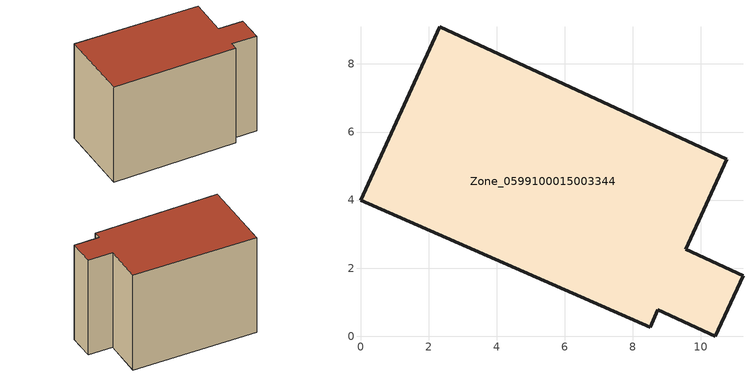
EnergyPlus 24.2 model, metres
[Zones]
Zone_0599100015003344
 floor ground (C_G): 0,3.99 2.34,9.09 10.77,5.2 9.56,2.55 11.24,1.78 10.43,0 8.74,0.77 8.51,0.26 z0.8
 wall outside (C_F): 2.34,9.09 0,3.99 8.51,0.26 8.74,0.77 10.43,0 11.24,1.78 9.56,2.55 10.77,5.2 2.34,9.09 z0.8:8.59
 roof outside (C_R): 9.56,2.55 10.77,5.2 2.34,9.09 0,3.99 8.51,0.26 8.74,0.77 10.43,0 11.24,1.78 z8.59
[BUILDING]
Pand.0599100015003344: North Axis=0; Terrain=City; Loads Convergence Tolerance Value=0.04; Temperature Convergence Tolerance Value=0.4; Solar Distribution=FullExterior; Maximum Number of Warmup Days=25; Minimum Number of Warmup Days=1
[Site:Location]
Rotterdam.The.Hague.AP_ZH_NLD Design_Conditions: Latitude=51.96; Longitude=4.45; Time Zone=1; Elevation=-4.5
[SITE:GROUNDTEMPERATURE:BUILDINGSURFACE]
18, 18, 18, 18, 18, 18, 18, 18, 18, 18, 18, 18
[MATERIAL] Thermal Absorptance=0.9; Solar Absorptance=0.7; Visible Absorptance=0.7
Name | Roughness | Thickness | Conductivity | Density | Specific Heat
G.TI.1965-1974 | MediumSmooth | 0.15 | 0.882353 | 540 | 1210
F.TI.1965-1974 | Rough | 0.3 | 0.697674 | 1920 | 840
R.TI.1965-1974 | MediumRough | 0.2 | 0.232558 | 1500 | 1000
[CONSTRUCTION]
C_G: G.TI.1965-1974
C_F: F.TI.1965-1974
C_R: R.TI.1965-1974
[ZONE]
Zone_0599100015003344: Type=1; Multiplier=1; Ceiling Height=Autocalculate; Volume=Autocalculate; Floor Area=autocalculate; Part of Total Floor Area=Yes
[ZONEINFILTRATION:DESIGNFLOWRATE]
Infil_Zone_0599100015003344: Zone or ZoneList or Space or SpaceList=Zone_0599100015003344; Schedule=AlwaysOn; Design Flow Rate Calculation Method=Flow/Area; Flow Rate per Floor Area=0.003; Constant Term Coefficient=1; Temperature Term Coefficient=0; Velocity Term Coefficient=0; Velocity Squared Term Coefficient=0
[HVACTEMPLATE:ZONE:IDEALLOADSAIRSYSTEM]
Zone_0599100015003344: Maximum Heating Supply Air Temperature=50; Minimum Cooling Supply Air Temperature=13; Maximum Heating Supply Air Humidity Ratio=0.0156; Minimum Cooling Supply Air Humidity Ratio=0.0077; Heating Limit=NoLimit; Cooling Limit=NoLimit; Dehumidification Control Type=ConstantSensibleHeatRatio; Cooling Sensible Heat Ratio=0.7; Dehumidification Setpoint=60; Humidification Control Type=None; Humidification Setpoint=30; Outdoor Air Method=None; Outdoor Air Flow Rate per Person=0.00944; Outdoor Air Flow Rate per Zone Floor Area=0; Outdoor Air Flow Rate per Zone=0; Demand Controlled Ventilation Type=None; Outdoor Air Economizer Type=NoEconomizer; Heat Recovery Type=None; Sensible Heat Recovery Effectiveness=0.7; Latent Heat Recovery Effectiveness=0.65
[ZONECONTROL:THERMOSTAT]
ThermostatControl_Zone_0599100015003344: Zone or ZoneList=Zone_0599100015003344; Control Type Schedule=DualSetpointControlType; Control 1=Thermostat_Zone_0599100015003344; Temperature Difference Between Cutout And Setpoint=0
[THERMOSTATSETPOINT:DUALSETPOINT]
Thermostat_Zone_0599100015003344: Heating Setpoint Temperature Schedule=HeatingSetpoint_Zone_0599100015003344; Cooling Setpoint Temperature Schedule=CoolingSetpoint_Zone_0599100015003344
[SCHEDULE:COMPACT]
HeatingSetpoint_Zone_0599100015003344: Through: 12/31, For: AllDays, Until: 24:00, 21
CoolingSetpoint_Zone_0599100015003344: Through: 12/31, For: AllDays, Until: 24:00, 24
DualSetpointControlType: Through: 12/31, For: AllDays, Until: 24:00, 4
AlwaysOn: Through: 12/31, For: AllDays, Until: 24:00, 1
